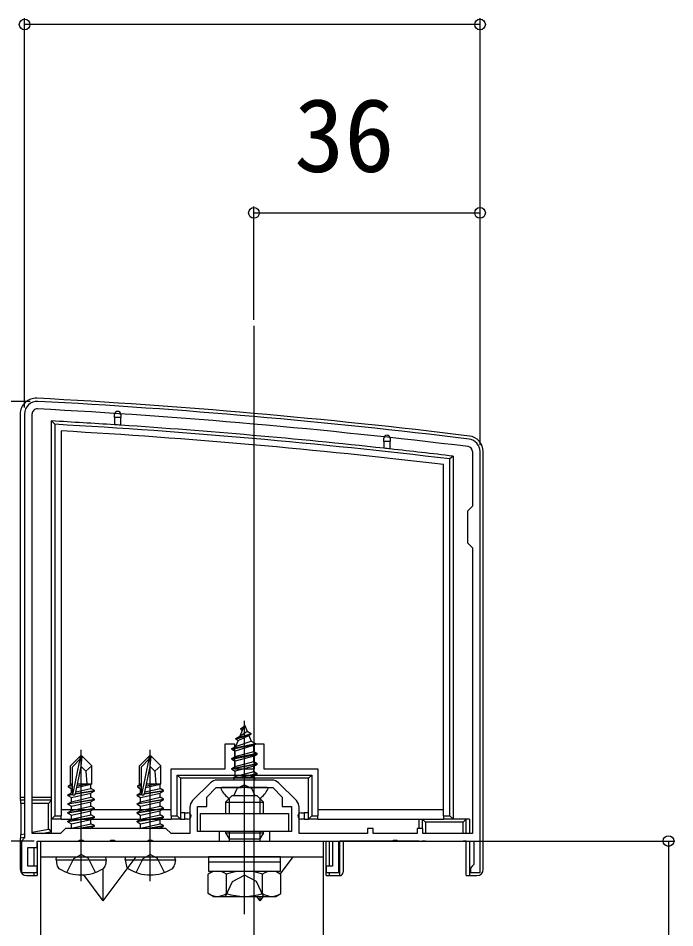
# Model space of a CAD drawing. Units: millimetres, scale not verified. Extents: x -700 to 700, y -1044 to 1038.
# Drawn here: x -520.3 to -415.8, y 618.3 to 763.1 of the extents above; entities that cross this region are included whole.
import ezdxf
from ezdxf.enums import TextEntityAlignment as Align

# ---------------------------------------------------------------- set-up
doc = ezdxf.new("R2010")
doc.units = ezdxf.units.MM
doc.header["$LTSCALE"] = 6
for name, color, linetype in [('0-2_YKK_11', 7, 'Continuous'), ('0-4_YKK_12', 2, 'Continuous'), ('0-5_YKK_13', 4, 'Continuous'), ('0-6_YKK_D', 6, 'Continuous')]:
    doc.layers.add(name, color=color, linetype=linetype)
doc.styles.add('ＭＳ ゴシック', font='')
doc.styles.get('ＭＳ ゴシック').set_extended_font_data('MS Gothic')

msp = doc.modelspace()

# ---------------------------------------------------------------- linework, layer by layer
at = {"layer": '0-2_YKK_11'}
for p, q in [((-518.1, 633.303), (-518.1, 700.103)), ((-479.924, 641.803), (-488.676, 641.803)), ((-489.736, 641.363), (-492.561, 638.539)), ((-476.039, 638.539), (-478.864, 641.363))]:
    msp.add_line(p, q, dxfattribs=at)
for points in [[(-519.3, 700.103), (-519.3, 632.603), (-519.8, 632.103), (-519.8, 627.103), (-517.3, 627.103), (-517.3, 628.103), (-518.8, 628.103), (-518.8, 631.103), (-517.3, 631.103), (-517.3, 632.103), (-510.758, 632.103), (-510.575, 632.223), (-510.025, 632.223), (-509.842, 632.103), (-505.758, 632.103), (-505.575, 632.223), (-505.025, 632.223), (-504.842, 632.103), (-499.758, 632.103), (-499.575, 632.223), (-499.025, 632.223), (-498.842, 632.103), (-488.3, 632.103), (-488.3, 633.603), (-491.8, 633.603), (-491.8, 637.603), (-490.3, 637.603), (-490.3, 639.103), (-488.8, 640.603), (-484.758, 640.603), (-484.575, 640.723), (-484.025, 640.723), (-483.842, 640.603), (-479.8, 640.603), (-478.3, 639.103), (-478.3, 637.603), (-476.8, 637.603), (-476.8, 633.603), (-480.3, 633.603), (-480.3, 632.103)], [(-480.3, 632.103), (-470.3, 632.103), (-470.3, 628.103), (-471.3, 628.103), (-471.3, 627.103), (-469.3, 627.103), (-469.3, 632.103), (-460.758, 632.103), (-460.575, 632.223), (-460.025, 632.223), (-459.842, 632.103), (-447.8, 632.103), (-447.8, 628.394), (-448.05, 628.099), (-448.3, 627.803), (-448.3, 627.103), (-446.8, 627.103), (-446.8, 694.103)], [(-448, 694.103), (-448, 685.403), (-448.8, 684.603), (-448.8, 679.603), (-448, 678.803), (-448, 633.303), (-455.9, 633.303), (-455.9, 634.103), (-456.8, 634.103), (-456.8, 633.303), (-463.8, 633.303), (-463.8, 634.103), (-464.7, 634.103), (-464.7, 633.303), (-475.6, 633.303), (-475.6, 637.479)], [(-493, 637.479), (-493, 633.303), (-496, 633.303), (-496.8, 634.103), (-512.8, 634.103), (-513.6, 633.303), (-518.1, 633.303)]]:
    msp.add_lwpolyline(points, dxfattribs=at)
for centre, radius, start, end in [((-517.3, 700.103), 2, 86.9684, 180.00001), ((-517.3, 700.103), 0.8, 86.96839, 180.00001), ((-570.081, -296.496), 998.796, 83.01993, 86.96841), ((-570.081, -296.496), 999.996, 83.01993, 86.96841), ((-448.8, 694.103), 2, 0.00001, 83.01993), ((-448.8, 694.103), 0.8, 0.00001, 83.01993), ((-488.676, 640.303), 1.5, 90.00002, 135.00001), ((-479.924, 640.303), 1.5, 44.99999, 89.99998), ((-491.5, 637.479), 1.5, 134.99999, 179.99998), ((-477.1, 637.479), 1.5, 0.00002, 45.00001)]:
    msp.add_arc(centre, radius, start, end, dxfattribs=at)
at = {"layer": '0-4_YKK_12'}
msp.add_line((-482.8, 714.103), (-482.8, 110.103), dxfattribs=at)
at = {"layer": '0-5_YKK_13'}
for p, q in [((-520, 700.103), (-520, 639.103)), ((-505, 699.507), (-505, 700.007)), ((-504, 699.507), (-505, 699.507)), ((-505, 699.507), (-505, 698.373)), ((-504, 700.007), (-504, 699.507)), ((-504, 698.307), (-504, 699.507)), ((-514.5, 698.448), (-514.5, 636.103)), ((-513.5, 697.39), (-513.5, 636.103)), ((-462.1, 695.725), (-462.1, 696.225)), ((-461.1, 695.725), (-462.1, 695.725)), ((-462.1, 695.725), (-462.1, 694.635)), ((-461.1, 696.225), (-461.1, 695.725)), ((-461.1, 694.525), (-461.1, 695.725)), ((-446.3, 627.601), (-446.3, 694.103)), ((-451.1, 693.374), (-451.6, 692.931)), ((-452.6, 636.103), (-452.6, 692.043)), ((-484.3, 650.603), (-485.047, 648.8)), ((-484.3, 637.103), (-484.3, 651.256)), ((-484.3, 650.603), (-483.876, 649.579)), ((-485.7, 648.323), (-483.25, 649.118)), ((-485.7, 648.423), (-485.047, 648.8)), ((-485.332, 648.111), (-483.601, 648.915)), ((-485.047, 648.8), (-483.876, 649.579)), ((-484.9, 649.913), (-484.646, 649.766)), ((-483.876, 649.579), (-483.25, 649.218)), ((-483.601, 648.915), (-483.25, 649.118)), ((-483.601, 648.915), (-483.23, 648.021)), ((-483.25, 649.118), (-483.25, 649.218)), ((-486.3, 646.833), (-482.55, 647.628)), ((-486.3, 646.733), (-482.55, 647.528)), ((-482.934, 647.306), (-485.775, 646.43)), ((-485.332, 648.111), (-485.724, 647.165)), ((-485.724, 647.165), (-483.23, 648.021)), ((-485.7, 648.323), (-485.332, 648.111)), ((-483.23, 648.021), (-482.55, 647.628)), ((-482.934, 647.306), (-482.55, 647.528)), ((-482.934, 647.306), (-482.825, 647.042)), ((-482.55, 647.528), (-482.55, 647.628)), ((-510.3, 625.703), (-510.3, 646.603)), ((-499.3, 625.703), (-499.3, 646.603)), ((-486.3, 646.833), (-485.724, 647.165)), ((-486.3, 646.733), (-486.3, 646.833)), ((-486.3, 646.733), (-485.775, 646.43)), ((-482.3, 646.038), (-486.3, 645.243)), ((-486.3, 645.143), (-482.3, 645.938)), ((-485.775, 645.546), (-485.775, 646.43)), ((-485.775, 645.546), (-482.825, 646.341)), ((-482.825, 646.341), (-482.825, 647.042)), ((-482.825, 646.341), (-482.3, 646.038)), ((-482.825, 645.635), (-482.3, 645.938)), ((-482.3, 645.938), (-482.3, 646.038)), ((-510.45, 645.603), (-512, 644.053)), ((-511.7, 643.929), (-510.45, 645.179)), ((-511.632, 639.48), (-510.45, 645.179)), ((-510.15, 645.603), (-510.45, 645.603)), ((-510.45, 645.179), (-510.45, 645.603)), ((-510.3, 643.981), (-510.3, 645.603)), ((-510.3, 643.981), (-510.15, 645.603)), ((-510.15, 645.603), (-508.6, 644.053)), ((-499.45, 645.603), (-501, 644.053)), ((-500.7, 643.929), (-499.45, 645.179)), ((-500.632, 639.48), (-499.45, 645.179)), ((-499.15, 645.603), (-499.45, 645.603)), ((-499.45, 645.179), (-499.45, 645.603)), ((-499.3, 643.981), (-499.3, 645.603)), ((-499.3, 643.981), (-499.15, 645.603)), ((-499.15, 645.603), (-497.6, 644.053)), ((-486.3, 645.243), (-485.775, 645.546)), ((-486.3, 645.143), (-486.3, 645.243)), ((-486.3, 645.143), (-485.775, 644.84)), ((-486.3, 643.653), (-482.3, 644.448)), ((-482.825, 645.635), (-485.775, 644.84)), ((-485.775, 643.956), (-485.775, 644.84)), ((-485.775, 643.956), (-482.825, 644.751)), ((-482.825, 644.751), (-482.825, 645.635)), ((-482.825, 644.751), (-482.3, 644.448)), ((-512, 641.084), (-512, 644.053)), ((-511.7, 639.651), (-511.7, 643.929)), ((-511.21, 639.596), (-510.3, 643.981)), ((-509.557, 643.249), (-508.6, 644.053)), ((-508.6, 641.203), (-508.6, 644.053)), ((-501, 641.084), (-501, 644.053)), ((-500.7, 639.651), (-500.7, 643.929)), ((-500.21, 639.596), (-499.3, 643.981)), ((-498.557, 643.249), (-497.6, 644.053)), ((-497.6, 641.203), (-497.6, 644.053)), ((-496, 636.103), (-496, 643.603)), ((-482.3, 644.348), (-486.3, 643.553)), ((-486.3, 643.553), (-485.775, 643.25)), ((-482.825, 644.045), (-485.775, 643.25)), ((-485.775, 642.366), (-485.775, 643.25)), ((-485.775, 642.366), (-482.825, 643.161)), ((-482.825, 643.161), (-482.825, 644.045)), ((-482.825, 643.161), (-482.3, 642.858)), ((-495, 642.603), (-473.6, 642.603)), ((-495, 636.103), (-495, 642.603)), ((-486.079, 642.19), (-485.775, 642.366)), ((-482.665, 642.19), (-486.079, 642.19)), ((-485.935, 641.803), (-485.935, 642.19)), ((-485.658, 642.19), (-482.3, 642.858)), ((-482.3, 642.758), (-485.155, 642.19)), ((-484.3, 620.481), (-484.3, 641.892)), ((-482.825, 642.455), (-483.806, 642.19)), ((-482.825, 642.455), (-482.3, 642.758)), ((-482.825, 642.19), (-482.825, 642.455)), ((-482.665, 641.803), (-482.665, 642.19)), ((-482.3, 642.758), (-482.3, 642.858)), ((-473.6, 642.603), (-473.6, 636.103)), ((-512.3, 640.911), (-512, 641.084)), ((-512.3, 640.911), (-511.7, 641.027)), ((-512.3, 640.695), (-512.3, 640.911)), ((-512.3, 640.695), (-511.7, 640.794)), ((-512.3, 640.695), (-511.85, 640.435)), ((-512, 641.203), (-511.7, 641.203)), ((-511.85, 640.435), (-511.697, 640.47)), ((-511.85, 639.77), (-511.85, 640.435)), ((-508.2, 640.053), (-511.226, 639.549)), ((-511.198, 639.653), (-508.2, 640.153)), ((-511.14, 639.931), (-508.75, 640.47)), ((-510.995, 640.628), (-508.75, 641.135)), ((-510.935, 640.92), (-509.217, 641.203)), ((-510.88, 641.186), (-510.796, 641.203)), ((-510.876, 641.203), (-508.6, 641.203)), ((-508.6, 641.203), (-508.75, 641.135)), ((-508.75, 640.47), (-508.75, 641.135)), ((-508.2, 640.153), (-508.75, 640.47)), ((-508.2, 640.053), (-508.75, 639.735)), ((-508.2, 640.053), (-508.2, 640.153)), ((-501.3, 640.911), (-501, 641.084)), ((-501.3, 640.911), (-500.7, 641.027)), ((-501.3, 640.695), (-501.3, 640.911)), ((-501.3, 640.695), (-500.7, 640.794)), ((-501.3, 640.695), (-500.85, 640.435)), ((-501, 641.203), (-500.7, 641.203)), ((-500.85, 640.435), (-500.697, 640.47)), ((-500.85, 639.77), (-500.85, 640.435)), ((-497.2, 640.053), (-500.226, 639.549)), ((-500.198, 639.653), (-497.2, 640.153)), ((-500.14, 639.931), (-497.75, 640.47)), ((-499.995, 640.628), (-497.75, 641.135)), ((-499.935, 640.92), (-498.217, 641.203)), ((-499.88, 641.186), (-499.796, 641.203)), ((-499.876, 641.203), (-497.6, 641.203)), ((-497.6, 641.203), (-497.75, 641.135)), ((-497.75, 640.47), (-497.75, 641.135)), ((-497.2, 640.153), (-497.75, 640.47)), ((-497.2, 640.053), (-497.75, 639.735)), ((-497.2, 640.053), (-497.2, 640.153)), ((-480.704, 640.603), (-487.896, 640.603)), ((-486.018, 639.302), (-485.445, 640.452)), ((-484.3, 641.061), (-485.445, 640.452)), ((-484.3, 641.061), (-483.155, 640.452)), ((-482.582, 639.302), (-483.155, 640.452)), ((-520, 639.103), (-519.3, 639.103)), ((-518.1, 639.103), (-515, 639.103)), ((-512.4, 639.453), (-511.687, 639.572)), ((-511.632, 639.481), (-512.4, 639.353)), ((-512.4, 639.353), (-512.4, 639.453)), ((-512.4, 639.353), (-511.85, 639.035)), ((-512.4, 638.053), (-508.2, 638.753)), ((-508.2, 638.653), (-512.4, 637.953)), ((-511.85, 639.035), (-508.75, 639.735)), ((-511.85, 638.37), (-511.85, 639.035)), ((-508.75, 639.07), (-508.75, 639.735)), ((-508.2, 638.753), (-508.75, 639.07)), ((-508.2, 638.653), (-508.75, 638.335)), ((-508.2, 638.653), (-508.2, 638.753)), ((-501.4, 639.453), (-500.687, 639.572)), ((-500.632, 639.481), (-501.4, 639.353)), ((-501.4, 639.353), (-501.4, 639.453)), ((-501.4, 639.353), (-500.85, 639.035)), ((-501.4, 638.053), (-497.2, 638.753)), ((-497.2, 638.653), (-501.4, 637.953)), ((-500.85, 639.035), (-497.75, 639.735)), ((-500.85, 638.37), (-500.85, 639.035)), ((-497.75, 639.07), (-497.75, 639.735)), ((-497.2, 638.753), (-497.75, 639.07)), ((-497.2, 638.653), (-497.75, 638.335)), ((-497.2, 638.653), (-497.2, 638.753)), ((-487.3, 638.302), (-486.3, 639.302)), ((-486.76, 638.842), (-486.76, 636.503)), ((-482.3, 639.302), (-486.3, 639.302)), ((-481.3, 638.302), (-482.3, 639.302)), ((-481.84, 638.842), (-481.84, 636.503)), ((-519.3, 638.603), (-519.969, 638.603)), ((-519.3, 638.103), (-519.908, 638.103)), ((-519.908, 638.103), (-519.908, 633.131)), ((-515, 638.603), (-518.1, 638.603)), ((-515.5, 634.013), (-515.5, 638.103)), ((-512.4, 637.953), (-512.4, 638.053)), ((-512.4, 637.953), (-511.85, 637.635)), ((-512.4, 636.653), (-508.2, 637.353)), ((-508.2, 637.253), (-512.4, 636.553)), ((-511.85, 637.635), (-508.75, 638.335)), ((-511.85, 636.97), (-511.85, 637.635)), ((-508.75, 637.67), (-508.75, 638.335)), ((-508.2, 637.353), (-508.75, 637.67)), ((-508.2, 637.253), (-508.75, 636.935)), ((-508.2, 637.253), (-508.2, 637.353)), ((-501.4, 637.953), (-501.4, 638.053)), ((-501.4, 637.953), (-500.85, 637.635)), ((-501.4, 636.653), (-497.2, 637.353)), ((-497.2, 637.253), (-501.4, 636.553)), ((-500.85, 637.635), (-497.75, 638.335)), ((-500.85, 636.97), (-500.85, 637.635)), ((-497.75, 637.67), (-497.75, 638.335)), ((-497.2, 637.353), (-497.75, 637.67)), ((-497.2, 637.253), (-497.75, 636.935)), ((-497.2, 637.253), (-497.2, 637.353)), ((-487.3, 638.302), (-481.3, 638.302)), ((-487.3, 638.302), (-487.3, 636.503)), ((-481.3, 636.503), (-481.3, 638.302)), ((-514.5, 636.103), (-513.5, 636.103)), ((-513.5, 637.103), (-496, 637.103)), ((-513.5, 635.603), (-513.5, 636.103)), ((-512.4, 636.553), (-512.4, 636.653)), ((-512.4, 636.553), (-511.85, 636.235)), ((-512.4, 635.253), (-508.2, 635.953)), ((-508.2, 635.853), (-512.4, 635.153)), ((-511.85, 636.235), (-508.75, 636.935)), ((-511.85, 635.57), (-511.85, 636.235)), ((-508.75, 636.27), (-508.75, 636.935)), ((-508.2, 635.953), (-508.75, 636.27)), ((-508.2, 635.853), (-508.75, 635.535)), ((-508.2, 635.853), (-508.2, 635.953)), ((-501.4, 636.553), (-501.4, 636.653)), ((-501.4, 636.553), (-500.85, 636.235)), ((-501.4, 635.253), (-497.2, 635.953)), ((-497.2, 635.853), (-501.4, 635.153)), ((-500.85, 636.235), (-497.75, 636.935)), ((-500.85, 635.57), (-500.85, 636.235)), ((-497.75, 636.27), (-497.75, 636.935)), ((-497.2, 635.953), (-497.75, 636.27)), ((-497.2, 635.853), (-497.75, 635.535)), ((-497.2, 635.853), (-497.2, 635.953)), ((-496, 636.103), (-495, 636.103)), ((-496, 636.103), (-496, 635.603)), ((-493.8, 636.603), (-494.5, 636.603)), ((-493.8, 635.603), (-493.8, 636.603)), ((-493.8, 636.603), (-493.3, 636.603)), ((-475.3, 636.603), (-474.8, 636.603)), ((-474.8, 636.603), (-474.8, 635.603)), ((-474.1, 636.603), (-474.8, 636.603)), ((-473.6, 636.103), (-472.6, 636.103)), ((-472.6, 637.103), (-452.6, 637.103)), ((-472.6, 635.603), (-472.6, 636.103)), ((-452.6, 636.103), (-451.6, 636.103)), ((-452.6, 636.103), (-452.6, 635.603)), ((-513.5, 635.603), (-515, 635.603)), ((-515, 633.303), (-515, 635.603)), ((-513.5, 635.603), (-496, 635.603)), ((-512.4, 635.153), (-512.4, 635.253)), ((-512.4, 635.153), (-511.85, 634.835)), ((-511.85, 634.835), (-508.75, 635.535)), ((-511.85, 634.17), (-511.85, 634.835)), ((-510.9, 634.103), (-508.2, 634.553)), ((-508.2, 634.453), (-510.3, 634.103)), ((-508.75, 634.87), (-508.75, 635.535)), ((-508.2, 634.553), (-508.75, 634.87)), ((-508.2, 634.453), (-508.75, 634.135)), ((-508.2, 634.453), (-508.2, 634.553)), ((-501.4, 635.153), (-501.4, 635.253)), ((-501.4, 635.153), (-500.85, 634.835)), ((-500.85, 634.835), (-497.75, 635.535)), ((-500.85, 634.17), (-500.85, 634.835)), ((-499.9, 634.103), (-497.2, 634.553)), ((-497.2, 634.453), (-499.3, 634.103)), ((-497.75, 634.87), (-497.75, 635.535)), ((-497.2, 634.553), (-497.75, 634.87)), ((-497.2, 634.453), (-497.75, 634.135)), ((-497.2, 634.453), (-497.2, 634.553)), ((-494.5, 635.603), (-493.8, 635.603)), ((-493.3, 635.603), (-493.8, 635.603)), ((-474.8, 635.603), (-475.3, 635.603)), ((-474.8, 635.603), (-474.1, 635.603)), ((-472.6, 635.603), (-452.6, 635.603)), ((-456.5, 634.103), (-456.5, 635.603)), ((-456, 635.603), (-456, 634.026)), ((-451.1, 635.603), (-452.6, 635.603)), ((-448.5, 635.603), (-451.1, 635.603)), ((-449.5, 633.303), (-449.5, 635.103)), ((-449, 633.303), (-449, 635.603)), ((-448.5, 635.603), (-448.5, 633.303)), ((-519.908, 633.131), (-519.3, 633.253)), ((-518.081, 633.497), (-515.5, 634.013)), ((-516.5, 633.303), (-515, 633.603)), ((-515, 633.603), (-515.5, 634.013)), ((-508.894, 634.103), (-508.75, 634.135)), ((-508.75, 634.103), (-508.75, 634.135)), ((-497.894, 634.103), (-497.75, 634.135)), ((-497.75, 634.103), (-497.75, 634.135)), ((-487.3, 633.603), (-487.3, 633.402)), ((-487.3, 633.402), (-481.3, 633.402)), ((-481.3, 633.402), (-481.84, 632.467)), ((-481.3, 633.402), (-481.3, 633.603)), ((-519.751, 632.143), (-520, 632.093)), ((-520, 632.093), (-520, 627.601)), ((-519.969, 632.609), (-519.3, 632.743)), ((-517.3, 631.803), (-517.3, 626.633)), ((-517, 632.103), (-470.8, 632.103)), ((-516.8, 632.103), (-516.8, 547.103)), ((-516.8, 632.103), (-471.8, 632.103)), ((-471.8, 632.103), (-471.8, 547.103)), ((-471.3, 626.633), (-471.3, 632.103)), ((-470.8, 632.103), (-470.8, 628.103)), ((-469.1, 626.603), (-469.1, 632.103)), ((-456.5, 632.103), (-469.1, 632.103)), ((-468.6, 632.103), (-468.6, 627.134)), ((-456.5, 632.103), (-456, 632.103)), ((-455.5, 632.103), (-456, 632.103)), ((-455.5, 632.103), (-449.5, 632.103)), ((-449, 632.103), (-449.5, 632.103)), ((-449, 626.633), (-449, 632.103)), ((-448.5, 632.103), (-448.5, 626.603)), ((-517.8, 628.103), (-517.8, 631.103)), ((-516.8, 629.603), (-471.8, 629.603)), ((-514.3, 629.103), (-514.212, 629.603)), ((-514.3, 629.103), (-514.159, 628.3)), ((-514.3, 629.103), (-506.3, 629.103)), ((-514.212, 629.603), (-506.388, 629.603)), ((-506.8, 622.603), (-501.55, 629.603)), ((-506.3, 629.103), (-506.441, 628.3)), ((-506.3, 629.103), (-506.388, 629.603)), ((-503.3, 629.103), (-503.212, 629.603)), ((-503.3, 629.103), (-503.159, 628.3)), ((-503.3, 629.103), (-495.3, 629.103)), ((-503.212, 629.603), (-495.388, 629.603)), ((-495.3, 629.103), (-495.441, 628.3)), ((-495.3, 629.103), (-495.388, 629.603)), ((-478.55, 629.603), (-490.05, 629.603)), ((-490.05, 628.803), (-490.05, 627.302)), ((-490.05, 628.803), (-478.55, 628.803)), ((-478.585, 626.889), (-476.55, 629.603)), ((-478.55, 627.302), (-478.55, 628.803)), ((-517.8, 626.603), (-517.8, 627.103)), ((-506.8, 622.603), (-506.8, 627.728)), ((-489.3, 627.302), (-490.074, 626.856)), ((-490.05, 627.302), (-478.55, 627.302)), ((-489.3, 627.302), (-479.3, 627.302)), ((-479.3, 627.302), (-478.527, 626.856)), ((-470.8, 627.103), (-470.8, 626.603)), ((-519.002, 626.603), (-517.8, 626.603)), ((-506.8, 622.603), (-509.885, 626.716)), ((-490.073, 623.749), (-490.073, 626.856)), ((-487.187, 623.749), (-487.187, 626.856)), ((-481.413, 623.749), (-481.413, 626.856)), ((-478.527, 623.749), (-478.527, 626.856)), ((-470.8, 626.603), (-469.1, 626.603)), ((-448.5, 626.603), (-447.298, 626.603)), ((-489.3, 623.302), (-490.074, 623.749)), ((-489.3, 623.302), (-479.3, 623.302)), ((-481.8, 622.603), (-482.325, 623.302)), ((-481.8, 622.603), (-481.275, 623.302)), ((-481.8, 622.603), (-481.8, 623.302)), ((-479.3, 623.302), (-478.527, 623.749))]:
    msp.add_line(p, q, dxfattribs=at)
for points in [[(-514.5, 636.103), (-515, 635.603), (-515, 698.977), (-514.5, 698.448)], [(-451.1, 693.374), (-451.1, 635.603), (-451.6, 636.103), (-451.6, 692.931)], [(-484.9, 649.913), (-484.9, 650.013), (-484.433, 650.283)], [(-485.7, 648.323), (-485.7, 648.423), (-483.25, 649.218)], [(-496, 643.603), (-487.4, 643.603), (-487.4, 647.603), (-485.9, 647.603), (-485.9, 643.603), (-482.7, 643.603), (-482.7, 647.603), (-481.2, 647.603), (-481.2, 643.603), (-472.6, 643.603), (-472.6, 636.103)], [(-482.825, 644.045), (-482.3, 644.348), (-482.3, 644.448)], [(-510.3, 643.981), (-509.557, 643.249), (-509.4, 641.203)], [(-499.3, 643.981), (-498.557, 643.249), (-498.4, 641.203)], [(-486.3, 643.553), (-486.3, 643.653), (-485.775, 643.956)], [(-495, 642.603), (-494.5, 642.103), (-494.5, 636.603), (-494.5, 635.603)], [(-473.6, 642.603), (-474.1, 642.103), (-494.5, 642.103)], [(-474.1, 635.603), (-474.1, 636.603), (-474.1, 642.103)], [(-512.4, 639.453), (-511.85, 639.77), (-511.7, 639.804)], [(-512.4, 638.053), (-511.85, 638.37), (-508.75, 639.07)], [(-501.4, 639.453), (-500.85, 639.77), (-500.7, 639.804)], [(-501.4, 638.053), (-500.85, 638.37), (-497.75, 639.07)], [(-515, 638.603), (-515.5, 638.103), (-518.1, 638.103)], [(-512.4, 636.653), (-511.85, 636.97), (-508.75, 637.67)], [(-501.4, 636.653), (-500.85, 636.97), (-497.75, 637.67)], [(-512.4, 635.253), (-511.85, 635.57), (-508.75, 636.27)], [(-501.4, 635.253), (-500.85, 635.57), (-497.75, 636.27)], [(-495, 636.103), (-494.5, 635.603), (-496, 635.603)], [(-472.6, 635.603), (-474.1, 635.603), (-473.6, 636.103)], [(-511.967, 634.103), (-511.85, 634.17), (-508.75, 634.87)], [(-500.967, 634.103), (-500.85, 634.17), (-497.75, 634.87)], [(-456, 635.603), (-455.5, 635.103), (-455.5, 633.303)], [(-449, 635.603), (-449.5, 635.103), (-455.5, 635.103)], [(-487.3, 633.402), (-486.76, 632.467), (-481.84, 632.467)], [(-486.76, 633.603), (-486.76, 632.467), (-486.76, 632.103)], [(-481.84, 633.603), (-481.84, 632.467), (-481.84, 632.103)], [(-512.558, 627.108), (-511.445, 629.34), (-510.3, 629.949)], [(-508.042, 627.108), (-509.155, 629.34), (-510.3, 629.949)], [(-501.558, 627.108), (-500.445, 629.34), (-499.3, 629.949)], [(-497.042, 627.108), (-498.155, 629.34), (-499.3, 629.949)], [(-490.05, 629.603), (-490.05, 628.803), (-478.55, 628.803), (-478.55, 629.603)], [(-487.35, 623.3), (-486.2, 625.658), (-484.3, 626.668)], [(-481.25, 623.3), (-482.4, 625.658), (-484.3, 626.668)]]:
    msp.add_lwpolyline(points, dxfattribs=at)
msp.add_lwpolyline([(-491.3, 636.503), (-477.3, 636.503), (-477.3, 633.603), (-491.3, 633.603)], close=True, dxfattribs=at)
for centre, radius, start, end in [((-517.5, 700.103), 2.5, 86.98862, 180), ((-569.929, -296.519), 1000.5, 83.02871, 86.98862), ((-504.5, 700.007), 0.5, 90, 180), ((-504.5, 700.007), 0.5, 0, 90), ((-570.081, -296.501), 997, 86.25725, 86.83299), ((-570.081, -296.501), 996.5, 83.17155, 86.8026), ((-570.081, -296.501), 997, 86.19966, 86.25725), ((-570.081, -296.501), 997, 83.78233, 86.19966), ((-570.081, -296.501), 995.5, 83.22262, 86.74174), ((-461.6, 696.225), 0.5, 90, 180), ((-461.6, 696.225), 0.5, 0, 90), ((-448.8, 694.103), 2.5, 360, 83.02871), ((-570.081, -296.501), 997, 83.72452, 83.78233), ((-570.081, -296.501), 997, 83.14605, 83.72452), ((-487.896, 640.448), 0.154, 90, 207.28096), ((-484.3, 642.303), 4.2, 207.28096, 234.69714), ((-484.3, 642.303), 4.2, 305.30286, 332.71904), ((-480.704, 640.448), 0.154, 332.71904, 90), ((-511.452, 639.651), 0.248, 180, 347.19096), ((-500.452, 639.651), 0.248, 180, 347.19096), ((-493.3, 636.103), 0.5, 0, 90), ((-493.3, 636.103), 0.5, 270, 0), ((-475.3, 636.103), 0.5, 90, 180), ((-475.3, 636.103), 0.5, 180, 270), ((-513.272, 628.457), 0.9, 190, 237.94412), ((-510.3, 633.203), 6.5, 237.94412, 302.05588), ((-507.328, 628.457), 0.9, 302.05588, 350), ((-502.272, 628.457), 0.9, 190, 237.94412), ((-499.3, 633.203), 6.5, 237.94412, 302.05588), ((-496.328, 628.457), 0.9, 302.05588, 350), ((-488.63, 624.746), 2.556, 55.61708, 124.38292), ((-484.3, 617.749), 9.554, 72.41276, 107.58724), ((-479.97, 624.746), 2.556, 55.61708, 124.38292), ((-488.63, 625.858), 2.556, 235.61708, 304.38292), ((-484.3, 632.856), 9.554, 252.41276, 287.58724), ((-479.97, 625.858), 2.556, 235.61708, 304.38292)]:
    msp.add_arc(centre, radius, start, end, dxfattribs=at)
for centre, major_axis, ratio, start_param, end_param in [((-519.969, 639.103), (0, 0.5), 0.061163, 1.5707963, 3.1415927), ((-519.939, 638.103), (0, 0.5), 0.061163, 4.712389, 6.2831853), ((-519.939, 633.125), (0, 0.51), 0.059966, 3.1536303, 4.7244267), ((-519.969, 632.099), (0, 0.51), 0.059966, 0.0120377, 1.582834), ((-518.998, 627.605), (-0.71, -0.71), 0.99628, 5.4996506, 7.06672), ((-469.1, 627.134), (0, 0.532), 0.940706, 3.1415927, 4.712389), ((-447.302, 627.605), (0.71, -0.71), 0.99628, 5.4996506, 7.06672), ((-517.8, 626.633), (0.5, 0), 0.061163, 4.712389, 6.2831853), ((-470.8, 626.633), (0.5, 0), 0.061163, 3.1415927, 4.712389), ((-448.5, 626.633), (0.5, 0), 0.061163, 3.1415927, 4.712389)]:
    msp.add_ellipse(centre, major_axis=major_axis, ratio=ratio, start_param=start_param, end_param=end_param, dxfattribs=at)
at = {"layer": '0-6_YKK_D'}
for p, q in [((-519.3, 701.103), (-519.3, 763.1)), ((-446.8, 762.1), (-519.3, 762.1)), ((-446.8, 695.103), (-446.8, 763.1)), ((-482.8, 715.103), (-482.8, 733.1)), ((-446.8, 695.103), (-446.8, 733.1)), ((-482.8, 732.1), (-446.8, 732.1)), ((-518.406, 702.1), (-610.3, 702.1)), ((-518.406, 702.1), (-580.3, 702.1)), ((-517.8, 632.103), (-550.3, 632.103)), ((-470.8, 632.103), (-415.8, 632.103)), ((-416.8, 632.103), (-416.8, 542.103))]:
    msp.add_line(p, q, dxfattribs=at)
for centre in [(-519.3, 762.1), (-446.8, 762.1), (-482.8, 732.1), (-446.8, 732.1), (-416.8, 632.103)]:
    msp.add_circle(centre, 0.85, dxfattribs=at)

# ---------------------------------------------------------------- texts
at = {"layer": '0-6_YKK_D', "style": 'ＭＳ ゴシック'}
msp.add_text('36', height=11.73, dxfattribs=at).set_placement((-476.391, 735.1), align=Align.BOTTOM_LEFT)

doc.saveas('drawing.dxf')
